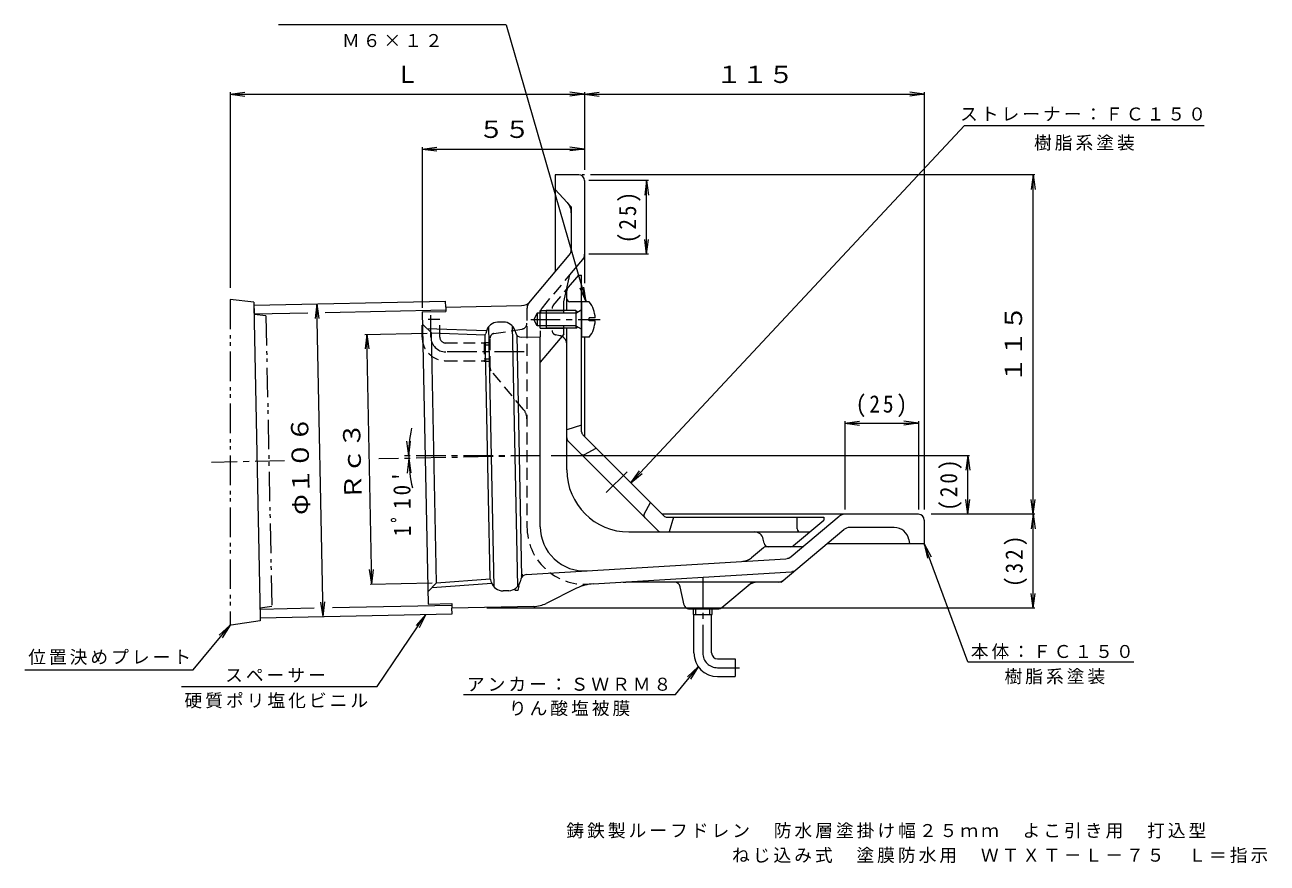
# Model space of a CAD drawing. Units: millimetres, scale not verified. Extents: x -354 to 366, y -274 to 230.
# Drawn here: x -354.2 to 66.3, y -273.9 to 10.1 of the extents above; entities that cross this region are included whole.
import ezdxf
from ezdxf.enums import TextEntityAlignment as Align

# ---------------------------------------------------------------- set-up
doc = ezdxf.new("R2010")
doc.units = ezdxf.units.MM
doc.header["$LTSCALE"] = 2
for name, pattern in [('CHAIN1', [8, 5, -1, 1, -1]), ('DASHED2', [3, 2, -1]), ('DOUBLE_CHAIN1', [8.8, 5, -1, 0.6, -0.6, 0.6, -1])]:
    doc.linetypes.add(name, pattern=pattern)
for name, color, linetype, lineweight in [('0-0_通り芯', 3, 'Continuous', 9), ('0-2_仕上', 6, 'Continuous', 9), ('0-3_建具', 4, 'Continuous', 9), ('0-4_その他', 7, 'Continuous', 9), ('0-5_寸法', 3, 'Continuous', 9), ('0-A', 2, 'Continuous', 9), ('0-E', 7, 'DOUBLE_CHAIN1', 9), ('0-F', 7, 'Continuous', 9)]:
    doc.layers.add(name, color=color, linetype=linetype, lineweight=lineweight)
doc.layers.add('F-5_F-5ﾚｲﾔ', color=7, linetype='Continuous')
doc.layers.add('F-F_F-Fﾚｲﾔ', color=7, linetype='Continuous')
doc.styles.add('ＭＳ ゴシック', font='')
doc.styles.get('ＭＳ ゴシック').set_extended_font_data('MS Gothic')

msp = doc.modelspace()

# ---------------------------------------------------------------- linework, layer by layer
at = {"layer": '0-0_通り芯'}
for p, q in [((-166.701, -40.675), (-174.701, -40.675)), ((-174.701, -40.675), (-174.701, -73.591)), ((-169.201, -51.573), (-174.701, -45.675)), ((-164.701, -42.675), (-164.701, -77.446)), ((-169.201, -51.573), (-169.201, -65.945)), ((-183.049, -83.54), (-169.903, -67.873)), ((-169.695, -74.626), (-164.701, -68.675)), ((-171.701, -83.675), (-169.695, -74.626)), ((-171.701, -87.545), (-171.701, -83.675)), ((-219.67, -87.154), (-211.672, -86.991)), ((-219.67, -87.154), (-217.655, -186.133)), ((-211.703, -85.491), (-186.032, -84.968)), ((-211.703, -85.491), (-211.672, -86.991)), ((-180.701, -87.545), (-181.931, -89.675)), ((-180.701, -87.545), (-180.701, -91.805)), ((-171.701, -87.545), (-180.701, -87.545)), ((-179.701, -86.675), (-171.701, -86.675)), ((-179.701, -92.675), (-179.701, -86.675)), ((-216.525, -94.283), (-219.585, -91.345)), ((-195.346, -180.304), (-197.143, -92.07)), ((-192.189, -90.595), (-194.154, -90.635)), ((-187.348, -180.141), (-189.144, -91.907)), ((-180.701, -91.805), (-181.931, -89.675)), ((-171.701, -91.805), (-180.701, -91.805)), ((-171.701, -94.675), (-171.701, -91.805)), ((-218.115, -92.755), (-197.874, -93.388)), ((-216.525, -94.283), (-198.312, -94.852)), ((-214.802, -178.882), (-216.525, -94.283)), ((-196.627, -177.571), (-198.312, -94.852)), ((-197.94, -93.614), (-198.165, -94.465)), ((-188.285, -93.417), (-188.01, -94.31)), ((-185.914, -176.881), (-187.58, -95.065)), ((-186.058, -95.721), (-179.701, -95.591)), ((-179.701, -92.675), (-171.701, -92.675)), ((-171.701, -94.675), (-179.701, -104.209)), ((-179.701, -159.9), (-179.701, -95.591)), ((-164.701, -95.675), (-164.701, -129.391)), ((-51.701, -155.675), (-138.417, -155.675)), ((-94.82, -170.04), (-78.538, -156.377)), ((-49.701, -157.675), (-49.701, -165.675)), ((-98.111, -178.675), (-76.9, -160.877)), ((-59.874, -160.175), (-74.971, -160.175)), ((-104.119, -167.026), (-108.226, -170.472)), ((-91.356, -166.675), (-103.155, -166.675)), ((-49.701, -165.675), (-82.618, -165.675)), ((-54.955, -164.281), (-54.701, -165.675)), ((-184.484, -176.146), (-96.564, -170.736)), ((-161.681, -179.251), (-94.808, -175.136)), ((-214.802, -178.882), (-217.74, -181.942)), ((-216.329, -180.472), (-196.137, -179.017)), ((-214.802, -178.882), (-196.627, -177.571)), ((-196.206, -178.794), (-196.468, -177.941)), ((-186.295, -177.632), (-186.55, -178.597)), ((-167.413, -180.779), (-177.701, -185.87)), ((-151.701, -178.637), (-150.701, -178.675)), ((-98.111, -178.675), (-150.701, -178.675)), ((-130.962, -186.5), (-132.353, -180.241)), ((-118.283, -187.324), (-107.975, -178.675)), ((-190.336, -181.576), (-192.301, -181.616)), ((-217.655, -186.133), (-209.656, -185.97)), ((-209.656, -185.97), (-209.626, -187.47)), ((-181.932, -186.906), (-209.626, -187.47)), ((-129.498, -187.675), (-119.247, -187.675))]:
    msp.add_line(p, q, dxfattribs=at)
at = {"layer": '0-0_通り芯', "linetype": 'DOUBLE_CHAIN1'}
for p, q in [((-164.701, -40.675), (-165.548, -40.675)), ((-78.174, -156.072), (-77.701, -155.675)), ((-95.574, -170.675), (-96.03, -170.703)), ((-95.579, -170.676), (-95.236, -170.389)), ((-186.045, -176.683), (-185.927, -176.235)), ((-185.588, -176.214), (-185.927, -176.235)), ((-93.821, -175.075), (-94.305, -175.105)), ((-186.91, -179.961), (-187.32, -181.514)), ((-164.701, -179.437), (-165.901, -180.031)), ((-164.701, -179.437), (-163.745, -179.378)), ((-187.32, -181.514), (-188.308, -181.535))]:
    msp.add_line(p, q, dxfattribs=at)
at = {"layer": '0-0_通り芯', "linetype": 'DASHED2'}
for p, q in [((-178.999, -85.714), (-169.695, -74.626)), ((-183.499, -84.077), (-183.049, -83.54)), ((-184.201, -86.005), (-184.201, -159.9)), ((-196.701, -106.129), (-196.701, -95.954)), ((-195.438, -94.472), (-185.885, -92.944)), ((-179.701, -93.509), (-179.701, -95.591)), ((-185.371, -120.177), (-196.35, -107.093))]:
    msp.add_line(p, q, dxfattribs=at)
at = {"layer": '0-0_通り芯', "linetype": 'CHAIN1'}
for p, q in [((-182.924, -89.675), (-159.399, -89.675)), ((-266.262, -137.613), (-291.038, -138.117)), ((-179.701, -135.85), (-234.351, -136.963)), ((-179.701, -135.85), (-225.666, -135.85)), ((-124.701, -177.121), (-124.701, -202.675))]:
    msp.add_line(p, q, dxfattribs=at)
at = {"layer": '0-0_通り芯'}
for centre, radius, start, end in [((-166.701, -42.675), 2, 0, 90), ((-174.201, -53.542), 5, 0, 43), ((-172.201, -65.945), 3, 319.99997, 0), ((-167.701, -67.583), 3, 319.99997, 360), ((-186.113, -80.969), 4, 271.16665, 319.99997), ((-194.073, -94.634), 4, 91.16666, 165.22134), ((-192.108, -94.594), 4, 17.11198, 91.16649), ((-200.099, -93.954), 2, 333.32925, 345.22168), ((-186.098, -93.721), 2, 197.11238, 271.16684), ((-76.609, -158.675), 3, 90, 130.00003), ((-51.701, -157.675), 2, 0, 90), ((-164.701, -159.9), 15, 180, 273.52147), ((-74.971, -163.175), 3, 90, 130.00003), ((-59.874, -165.175), 5, 10.3027, 90), ((-103.155, -168.175), 1.5, 90, 130), ((-91.356, -165.175), 1.5, 270, 310.00003), ((-111.44, -166.642), 5, 273.52147, 310), ((-96.749, -167.741), 3, 273.52147, 310.00003), ((-184.362, -178.142), 2, 93.52147, 165.22155), ((-94.992, -172.142), 3, 273.52147, 310.00003), ((-198.376, -178.541), 2, 17.11205, 29.0046), ((-192.383, -177.617), 4, 197.11198, 271.16666), ((-190.418, -177.577), 4, 271.16633, 345.22155), ((-160.76, -194.223), 15, 93.52147, 116.3296), ((-134.306, -180.675), 2, 12.52881, 90), ((-106.156, -183.675), 5, 90, 130), ((-99.203, -175.675), 3, 270, 310.00003), ((-182.136, -176.908), 10, 271.16667, 296.3296), ((-129.498, -186.175), 1.5, 192.52881, 270), ((-119.247, -186.175), 1.5, 270, 310)]:
    msp.add_arc(centre, radius, start, end, dxfattribs=at)
at = {"layer": '0-0_通り芯', "linetype": 'DASHED2'}
for centre, radius, start, end in [((-181.201, -86.005), 3, 139.99997, 180), ((-176.701, -87.643), 3, 139.99997, 180), ((-186.201, -90.969), 2, 279.0903, 0), ((-195.201, -95.954), 1.5, 99.0903, 180), ((-195.201, -106.129), 1.5, 180, 220), ((-189.201, -123.391), 5, 0, 40), ((-164.701, -159.9), 19.5, 180, 273.52147)]:
    msp.add_arc(centre, radius, start, end, dxfattribs=at)
at = {"layer": '0-2_仕上'}
for p, q in [((-170.784, -79.541), (-166.701, -74.675)), ((-166.701, -74.675), (-165.701, -74.675)), ((-165.701, -127.769), (-165.701, -74.675)), ((-170.701, -86.675), (-170.701, -79.988)), ((-165.701, -83.675), (-169.701, -83.675)), ((-170.701, -140.675), (-170.701, -92.675)), ((-165.701, -125.562), (-170.701, -127.062)), ((-137.856, -156.236), (-165.262, -128.83)), ((-139.488, -161.675), (-170.701, -130.461)), ((-164.692, -135.462), (-160.751, -133.34)), ((-144.489, -155.666), (-142.367, -151.725)), ((-136.796, -156.675), (-83.701, -156.675)), ((-134.588, -156.675), (-136.088, -161.675)), ((-94.009, -166.324), (-83.701, -157.675)), ((-92.701, -160.675), (-92.701, -156.675)), ((-92.701, -156.8), (-92.576, -156.675)), ((-83.701, -156.675), (-83.701, -157.675)), ((-149.701, -161.675), (-89.014, -161.675)), ((-103.942, -165.469), (-104.219, -164.087)), ((-94.973, -166.675), (-102.472, -166.675))]:
    msp.add_line(p, q, dxfattribs=at)
at = {"layer": '0-2_仕上', "linetype": 'DASHED2'}
for p, q in [((-175.35, -84.982), (-170.784, -79.541)), ((-173.113, -95.192), (-174.495, -94.916))]:
    msp.add_line(p, q, dxfattribs=at)
at = {"layer": '0-2_仕上', "linetype": 'CHAIN1'}
msp.add_line((-157.395, -148.369), (-149.554, -140.528), dxfattribs=at)
at = {"layer": '0-2_仕上'}
for centre, radius, start, end in [((-169.201, -79.988), 1.5, 140.00024, 179.99966), ((-169.701, -82.675), 1, 180, 270), ((-173.701, -98.134), 3, 0, 65.19069), ((-169.201, -129.84), 1.5, 180, 224.99933), ((-164.201, -127.769), 1.5, 180, 224.99933), ((-165.167, -134.582), 1, 225, 298.30142), ((-149.701, -140.675), 21, 179.99973, 269.99973), ((-143.608, -156.14), 1, 151.69858, 225), ((-136.796, -155.175), 1.5, 225.00067, 270), ((-138.867, -160.175), 1.5, 225.00067, 270), ((-107.161, -164.675), 3, 11.30984, 90), ((-91.701, -160.675), 1, 180, 270), ((-89.014, -160.175), 1.5, 269.99966, 309.99969), ((-102.471, -165.175), 1.5, 191.31015, 269.99966), ((-94.973, -165.175), 1.5, 269.99966, 309.99969)]:
    msp.add_arc(centre, radius, start, end, dxfattribs=at)
at = {"layer": '0-2_仕上', "linetype": 'DASHED2'}
for centre, radius, start, end in [((-174.201, -85.946), 1.5, 139.99963, 179.99966), ((-174.201, -93.445), 1.5, 179.99966, 258.68936), ((-173.701, -98.134), 3, 65.19069, 78.69016)]:
    msp.add_arc(centre, radius, start, end, dxfattribs=at)
at = {"layer": '0-3_建具'}
for p, q in [((-276.663, -84.814), (-211.743, -83.491)), ((-211.702, -85.491), (-211.743, -83.491)), ((-276.663, -84.814), (-274.504, -190.792)), ((-276.602, -87.813), (-258.347, -87.441)), ((-252.51, -87.322), (-211.682, -86.491)), ((-274.565, -187.792), (-256.239, -187.419)), ((-249.989, -187.292), (-209.646, -186.47)), ((-209.585, -189.469), (-209.626, -187.47)), ((-274.504, -190.792), (-209.585, -189.469))]:
    msp.add_line(p, q, dxfattribs=at)
at = {"layer": '0-4_その他'}
for p, q in [((-224.245, -135.85), (-224.897, -130.893)), ((-224.245, -135.85), (-223.592, -130.893)), ((-224.236, -136.757), (-224.788, -141.726)), ((-224.236, -136.757), (-223.483, -141.7))]:
    msp.add_line(p, q, dxfattribs=at)
msp.add_arc((-176.246, -135.85), 47.999, 168.85602, 193.08224, dxfattribs=at)
at = {"layer": '0-5_寸法', "linetype": 'CHAIN1'}
for p, q in [((-216.701, -95.675), (-216.701, -88.286)), ((-185.207, -100.675), (-211.717, -100.675)), ((-119.701, -207.675), (-112.313, -207.675))]:
    msp.add_line(p, q, dxfattribs=at)
at = {"layer": '0-5_寸法', "linetype": 'DASHED2'}
for p, q in [((-219.701, -95.675), (-219.701, -89.675)), ((-211.701, -97.674), (-198.701, -97.674)), ((-198.701, -97.499), (-196.701, -97.499)), ((-198.701, -98.315), (-196.701, -98.315)), ((-211.701, -103.674), (-198.701, -103.674)), ((-198.701, -103.034), (-196.701, -103.034))]:
    msp.add_line(p, q, dxfattribs=at)
at = {"layer": '0-5_寸法'}
for p, q in [((-127.876, -189.675), (-127.876, -187.675)), ((-127.061, -189.675), (-127.061, -187.675)), ((-122.341, -189.675), (-122.341, -187.675)), ((-121.526, -189.675), (-121.526, -187.675)), ((-127.876, -189.675), (-121.526, -189.675)), ((-127.701, -202.675), (-127.701, -189.675)), ((-121.701, -202.675), (-121.701, -189.675)), ((-119.701, -210.675), (-113.701, -210.675))]:
    msp.add_line(p, q, dxfattribs=at)
at = {"layer": '0-5_寸法', "linetype": 'DASHED2'}
for points in [[(-213.701, -95.675), (-213.701, -89.675), (-219.701, -89.675)], [(-198.701, -97.499), (-198.701, -103.849), (-196.701, -103.849)]]:
    msp.add_lwpolyline(points, dxfattribs=at)
at = {"layer": '0-5_寸法'}
msp.add_lwpolyline([(-119.701, -204.675), (-113.701, -204.675), (-113.701, -210.675)], dxfattribs=at)
at = {"layer": '0-5_寸法', "linetype": 'DASHED2'}
for radius in [8, 2]:
    msp.add_arc((-211.701, -95.675), radius, 180, 270, dxfattribs=at)
at = {"layer": '0-5_寸法', "linetype": 'CHAIN1'}
for centre, end in [((-211.701, -95.675), 269.81409), ((-119.701, -202.675), 270)]:
    msp.add_arc(centre, 5, 180, end, dxfattribs=at)
at = {"layer": '0-5_寸法'}
for radius in [8, 2]:
    msp.add_arc((-119.701, -202.675), radius, 180, 270, dxfattribs=at)
at = {"layer": '0-A'}
for p, q in [((-163.101, -83.675), (-165.701, -83.675)), ((-165.701, -83.675), (-165.701, -95.675)), ((-177.701, -86.675), (-177.701, -92.675)), ((-167.701, -86.675), (-177.701, -86.675)), ((-167.701, -87.545), (-177.701, -87.545)), ((-167.701, -87.545), (-165.828, -86.493)), ((-167.701, -86.675), (-166.937, -87.116)), ((-167.701, -86.675), (-167.701, -92.675)), ((-167.701, -91.805), (-177.701, -91.805)), ((-167.701, -91.805), (-165.828, -92.857)), ((-167.701, -92.675), (-166.937, -92.234)), ((-163.101, -90.154), (-163.101, -89.196)), ((-161.112, -89.196), (-163.101, -89.196)), ((-161.112, -90.154), (-163.101, -90.154)), ((-167.701, -92.675), (-177.701, -92.675)), ((-163.101, -95.675), (-165.701, -95.675))]:
    msp.add_line(p, q, dxfattribs=at)
for centre, radius, start, end in [((-171.101, -89.675), 10, 2.74562, 36.86987), ((-165.951, -86.275), 0.25, 299.32918, 0), ((-171.101, -89.675), 10, 323.13013, 357.25438), ((-165.951, -93.075), 0.25, 0, 60.67082)]:
    msp.add_arc(centre, radius, start, end, dxfattribs=at)
at = {"layer": '0-E'}
for p, q in [((-276.682, -83.814), (-276.596, -88.063)), ((-272.587, -88.481), (-276.596, -88.063)), ((-272.587, -88.481), (-270.581, -186.961)), ((-274.484, -191.791), (-284.701, -193.258))]:
    msp.add_line(p, q, dxfattribs=at)
for points in [[(-276.682, -83.814), (-284.701, -82.995), (-284.701, -193.258)], [(-270.581, -186.961), (-274.57, -187.542), (-274.484, -191.791)]]:
    msp.add_lwpolyline(points, dxfattribs=at)
at = {"layer": '0-F'}
for p, q in [((-191.278, 10.105), (-268.348, 10.105)), ((-191.278, 10.105), (-164.215, -83.675)), ((-284.701, -13.36), (-279.744, -12.707)), ((-284.701, -12.76), (-284.701, -78.962)), ((-284.701, -13.36), (-164.701, -13.36)), ((-284.701, -13.36), (-279.744, -14.013)), ((-164.701, -13.36), (-169.658, -12.707)), ((-164.701, -13.36), (-169.658, -14.013)), ((-164.701, -13.36), (-159.744, -12.707)), ((-164.701, -12.76), (-164.701, -38.975)), ((-164.701, -13.36), (-49.701, -13.36)), ((-164.701, -13.36), (-159.744, -14.013)), ((-49.701, -13.36), (-54.658, -12.707)), ((-49.701, -13.36), (-54.658, -14.013)), ((-49.701, -12.76), (-49.701, -154.131)), ((-36.155, -24.009), (45.024, -24.009)), ((-219.67, -31.971), (-214.713, -31.318)), ((-219.67, -31.371), (-219.67, -85.732)), ((-219.67, -31.971), (-164.701, -31.971)), ((-219.67, -31.971), (-214.713, -32.623)), ((-164.701, -31.971), (-169.658, -31.318)), ((-164.701, -31.971), (-169.658, -32.623)), ((-12.245, -40.675), (-162.705, -40.675)), ((-12.845, -40.675), (-13.498, -45.632)), ((-12.845, -155.675), (-12.845, -40.675)), ((-12.845, -40.675), (-12.193, -45.632)), ((-143.095, -42.675), (-163.217, -42.675)), ((-143.695, -42.675), (-144.347, -47.632)), ((-143.695, -67.583), (-143.695, -42.675)), ((-143.695, -42.675), (-143.042, -47.632)), ((-143.695, -67.583), (-144.347, -62.625)), ((-143.695, -67.583), (-143.042, -62.625)), ((-143.095, -67.583), (-163.217, -67.583)), ((-164.215, -83.675), (-166.216, -79.093)), ((-164.215, -83.675), (-164.962, -78.731)), ((-255.373, -84.38), (-255.924, -89.349)), ((-253.214, -190.358), (-255.373, -84.38)), ((-255.373, -84.38), (-254.619, -89.323)), ((-239.05, -94.742), (-217.969, -94.312)), ((-238.45, -94.729), (-239.002, -99.699)), ((-236.728, -179.328), (-238.45, -94.729)), ((-238.45, -94.729), (-237.697, -99.672)), ((-76.609, -124.808), (-71.652, -124.155)), ((-76.609, -124.208), (-76.609, -154.131)), ((-76.609, -124.808), (-51.701, -124.808)), ((-76.609, -124.808), (-71.652, -125.46)), ((-51.701, -124.808), (-56.658, -124.155)), ((-51.701, -124.808), (-56.658, -125.46)), ((-51.701, -124.208), (-51.701, -154.131)), ((-34.395, -135.85), (-175.996, -135.85)), ((-34.995, -135.85), (-35.648, -140.807)), ((-34.995, -155.675), (-34.995, -135.85)), ((-34.995, -135.85), (-34.343, -140.807)), ((-149.03, -145.062), (-145.172, -141.881)), ((-34.995, -155.675), (-35.648, -150.718)), ((-34.995, -155.675), (-34.343, -150.718)), ((-12.845, -155.675), (-13.498, -150.718)), ((-12.845, -155.675), (-12.193, -150.718)), ((-12.245, -155.675), (-47.409, -155.675)), ((-12.845, -155.675), (-13.498, -160.632)), ((-12.845, -187.47), (-12.845, -155.675)), ((-12.845, -155.675), (-12.193, -160.632)), ((-34.948, -205.638), (-49.701, -165.675)), ((-49.701, -165.675), (-47.372, -170.099)), ((-49.701, -165.675), (-48.597, -170.551)), ((-236.728, -179.328), (-237.481, -174.385)), ((-236.728, -179.328), (-236.176, -174.359)), ((-237.328, -179.34), (-216.246, -178.911)), ((-12.845, -187.47), (-13.498, -182.513)), ((-12.845, -187.47), (-12.193, -182.513)), ((-253.214, -190.358), (-253.968, -185.415)), ((-253.214, -190.358), (-252.663, -185.388)), ((-12.245, -187.47), (-197.742, -187.47)), ((-297.157, -208.436), (-284.701, -193.258)), ((-284.701, -193.258), (-288.35, -196.676)), ((-284.701, -193.258), (-287.341, -197.504)), ((-234.867, -213.996), (-218.43, -189.649)), ((-218.43, -189.649), (-221.745, -193.393)), ((-218.43, -189.649), (-220.663, -194.123)), ((-34.948, -205.638), (21.187, -205.638)), ((-354.181, -208.436), (-297.157, -208.436)), ((-133.94, -216.777), (-126.205, -207.334)), ((-126.205, -207.334), (-129.851, -210.756)), ((-126.205, -207.334), (-128.841, -211.583)), ((-301.134, -213.996), (-234.867, -213.996)), ((-205.741, -216.777), (-133.94, -216.777))]:
    msp.add_line(p, q, dxfattribs=at)
msp.add_lwpolyline([(-36.155, -24.009), (-149.03, -145.062), (-146.127, -140.991)], dxfattribs=at)

# ---------------------------------------------------------------- texts
at = {"layer": '0-4_その他', "color": 2, "insert": (-223.393, -163.084), "char_height": 5.865, "attachment_point": 7, "rotation": 90.583, "style": 'ＭＳ ゴシック'}
msp.add_mtext("\\T1.28;\\W0.9;1ﾟ10'", dxfattribs=at)
at = {"layer": '0-F', "color": 2, "style": 'ＭＳ ゴシック'}
msp.add_text('Ｌ', height=5.865, dxfattribs=at).set_placement((-228.701, -11.36), align=Align.BOTTOM_LEFT)
at = {"layer": '0-F', "color": 2, "style": 'ＭＳ ゴシック', "width": 1.1}
for s, p in [('１１５', (-120.201, -11.36)), ('５５', (-200.686, -29.971))]:
    msp.add_text(s, height=5.865, dxfattribs=at).set_placement(p, align=Align.BOTTOM_LEFT)
for s, rotation, p in [('１１５', 90, (-14.845, -111.175)), ('Φ１０６', 91.167, (-255.859, -155.821)), ('Ｒｃ３', 91.167, (-238.39, -150.777))]:
    msp.add_text(s, height=5.865, rotation=rotation, dxfattribs=at).set_placement(p, align=Align.BOTTOM_LEFT)
at = {"layer": '0-F', "char_height": 4.399, "attachment_point": 7, "style": 'ＭＳ ゴシック'}
for s, insert in [('\\T1.17;Ｍ６×１２', (-246.813, 2.51)), ('\\T1.17;ストレーナー：ＦＣ１５０', (-37.603, -22.535)), ('\\T1.17;樹脂系塗装', (-12.566, -32.534)), ('\\T1.17;位置決めプレート', (-353.048, -206.744)), ('\\T1.17;本体：ＦＣ１５０', (-33.966, -204.852)), ('\\T1.17;スペーサー', (-286.394, -212.655)), ('\\T1.17;樹脂系塗装', (-22.56, -213.297)), ('\\T1.17;アンカー：ＳＷＲＭ８', (-204.536, -215.685)), ('\\T1.17;硬質ポリ塩化ビニル', (-300.149, -221.477)), ('\\T1.17;りん酸塩被膜', (-190.34, -224.093))]:
    msp.add_mtext(s, dxfattribs=dict(at, insert=insert))
at = {"layer": '0-F', "color": 2, "char_height": 5.865, "attachment_point": 7, "rotation": 90, "style": 'ＭＳ ゴシック'}
for s, insert in [('\\T1.28;\\W0.9;(25)', (-145.695, -63.879)), ('\\T1.28;\\W0.9;(20)', (-36.995, -154.512)), ('\\T1.28;\\W0.9;(32)', (-14.845, -180.322))]:
    msp.add_mtext(s, dxfattribs=dict(at, insert=insert))
at = {"layer": '0-F', "color": 2, "insert": (-72.905, -122.808), "char_height": 5.865, "attachment_point": 7, "style": 'ＭＳ ゴシック'}
msp.add_mtext('\\T1.28;\\W0.9;(25)', dxfattribs=at)
at = {"layer": 'F-5_F-5ﾚｲﾔ', "insert": (-170.874, -265.542), "char_height": 4.399, "attachment_point": 7, "style": 'ＭＳ ゴシック'}
msp.add_mtext('\\T1.17;鋳鉄製ルーフドレン\u3000防水層塗掛け幅２５ｍｍ\u3000よこ引き用\u3000打込型', dxfattribs=at)
at = {"layer": 'F-F_F-Fﾚｲﾔ', "insert": (-114.805, -273.88), "char_height": 4.399, "attachment_point": 7, "style": 'ＭＳ ゴシック'}
msp.add_mtext('\\T1.17;ねじ込み式\u3000塗膜防水用\u3000ＷＴＸＴ－Ｌ－７５\u3000Ｌ＝指示', dxfattribs=at)

doc.saveas('drawing.dxf')
